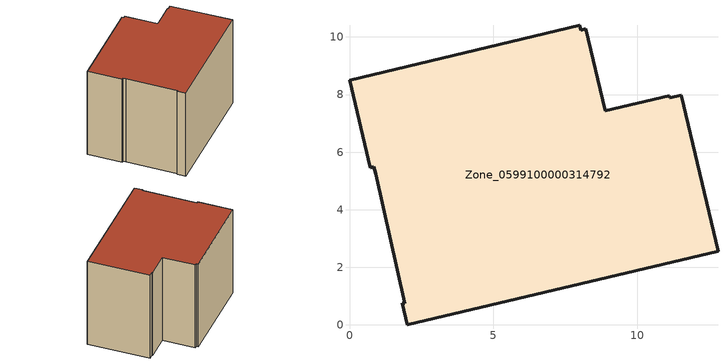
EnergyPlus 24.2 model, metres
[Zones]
Zone_0599100000314792
 floor ground (C_G): 1.92,0.75 0.91,5.25 0.84,5.49 0.72,5.46 0,8.49 7.99,10.41 8.04,10.24 8.21,10.28 8.89,7.44 11.1,7.97 11.13,7.88 11.52,7.98 12.8,2.56 2.01,0 1.83,0.74 z0
 wall outside (C_F): 0.91,5.25 1.92,0.75 1.83,0.74 2.01,0 12.8,2.56 11.52,7.98 11.13,7.88 11.1,7.97 8.89,7.44 8.21,10.28 8.04,10.24 7.99,10.41 0,8.49 0.72,5.46 0.84,5.49 0.91,5.25 z0:8.5
 roof outside (C_R): 1.83,0.74 2.01,0 12.8,2.56 11.52,7.98 11.13,7.88 11.1,7.97 8.89,7.44 8.21,10.28 8.04,10.24 7.99,10.41 0,8.49 0.72,5.46 0.84,5.49 0.91,5.25 1.92,0.75 z8.5
[BUILDING]
Pand.0599100000314792: North Axis=0; Terrain=City; Loads Convergence Tolerance Value=0.04; Temperature Convergence Tolerance Value=0.4; Solar Distribution=FullExterior; Maximum Number of Warmup Days=25; Minimum Number of Warmup Days=1
[Site:Location]
Rotterdam.The.Hague.AP_ZH_NLD Design_Conditions: Latitude=51.96; Longitude=4.45; Time Zone=1; Elevation=-4.5
[SITE:GROUNDTEMPERATURE:BUILDINGSURFACE]
18, 18, 18, 18, 18, 18, 18, 18, 18, 18, 18, 18
[MATERIAL] Thermal Absorptance=0.9; Solar Absorptance=0.7; Visible Absorptance=0.7
Name | Roughness | Thickness | Conductivity | Density | Specific Heat
G.TC.1992-2005 | MediumSmooth | 0.15 | 0.06 | 540 | 1210
F.TC.1992-2005 | Rough | 0.3 | 0.12 | 1920 | 840
R.TC.1992-2005 | MediumRough | 0.2 | 0.08 | 1500 | 1000
[CONSTRUCTION]
C_G: G.TC.1992-2005
C_F: F.TC.1992-2005
C_R: R.TC.1992-2005
[ZONE]
Zone_0599100000314792: Type=1; Multiplier=1; Ceiling Height=Autocalculate; Volume=Autocalculate; Floor Area=autocalculate; Part of Total Floor Area=Yes
[ZONEINFILTRATION:DESIGNFLOWRATE]
Infil_Zone_0599100000314792: Zone or ZoneList or Space or SpaceList=Zone_0599100000314792; Schedule=AlwaysOn; Design Flow Rate Calculation Method=Flow/Area; Flow Rate per Floor Area=0.0015; Constant Term Coefficient=1; Temperature Term Coefficient=0; Velocity Term Coefficient=0; Velocity Squared Term Coefficient=0
[HVACTEMPLATE:ZONE:IDEALLOADSAIRSYSTEM]
Zone_0599100000314792: Maximum Heating Supply Air Temperature=50; Minimum Cooling Supply Air Temperature=13; Maximum Heating Supply Air Humidity Ratio=0.0156; Minimum Cooling Supply Air Humidity Ratio=0.0077; Heating Limit=NoLimit; Cooling Limit=NoLimit; Dehumidification Control Type=ConstantSensibleHeatRatio; Cooling Sensible Heat Ratio=0.7; Dehumidification Setpoint=60; Humidification Control Type=None; Humidification Setpoint=30; Outdoor Air Method=None; Outdoor Air Flow Rate per Person=0.00944; Outdoor Air Flow Rate per Zone Floor Area=0; Outdoor Air Flow Rate per Zone=0; Demand Controlled Ventilation Type=None; Outdoor Air Economizer Type=NoEconomizer; Heat Recovery Type=None; Sensible Heat Recovery Effectiveness=0.7; Latent Heat Recovery Effectiveness=0.65
[ZONECONTROL:THERMOSTAT]
ThermostatControl_Zone_0599100000314792: Zone or ZoneList=Zone_0599100000314792; Control Type Schedule=DualSetpointControlType; Control 1=Thermostat_Zone_0599100000314792; Temperature Difference Between Cutout And Setpoint=0
[THERMOSTATSETPOINT:DUALSETPOINT]
Thermostat_Zone_0599100000314792: Heating Setpoint Temperature Schedule=HeatingSetpoint_Zone_0599100000314792; Cooling Setpoint Temperature Schedule=CoolingSetpoint_Zone_0599100000314792
[SCHEDULE:COMPACT]
HeatingSetpoint_Zone_0599100000314792: Through: 12/31, For: AllDays, Until: 24:00, 21
CoolingSetpoint_Zone_0599100000314792: Through: 12/31, For: AllDays, Until: 24:00, 24
DualSetpointControlType: Through: 12/31, For: AllDays, Until: 24:00, 4
AlwaysOn: Through: 12/31, For: AllDays, Until: 24:00, 1
